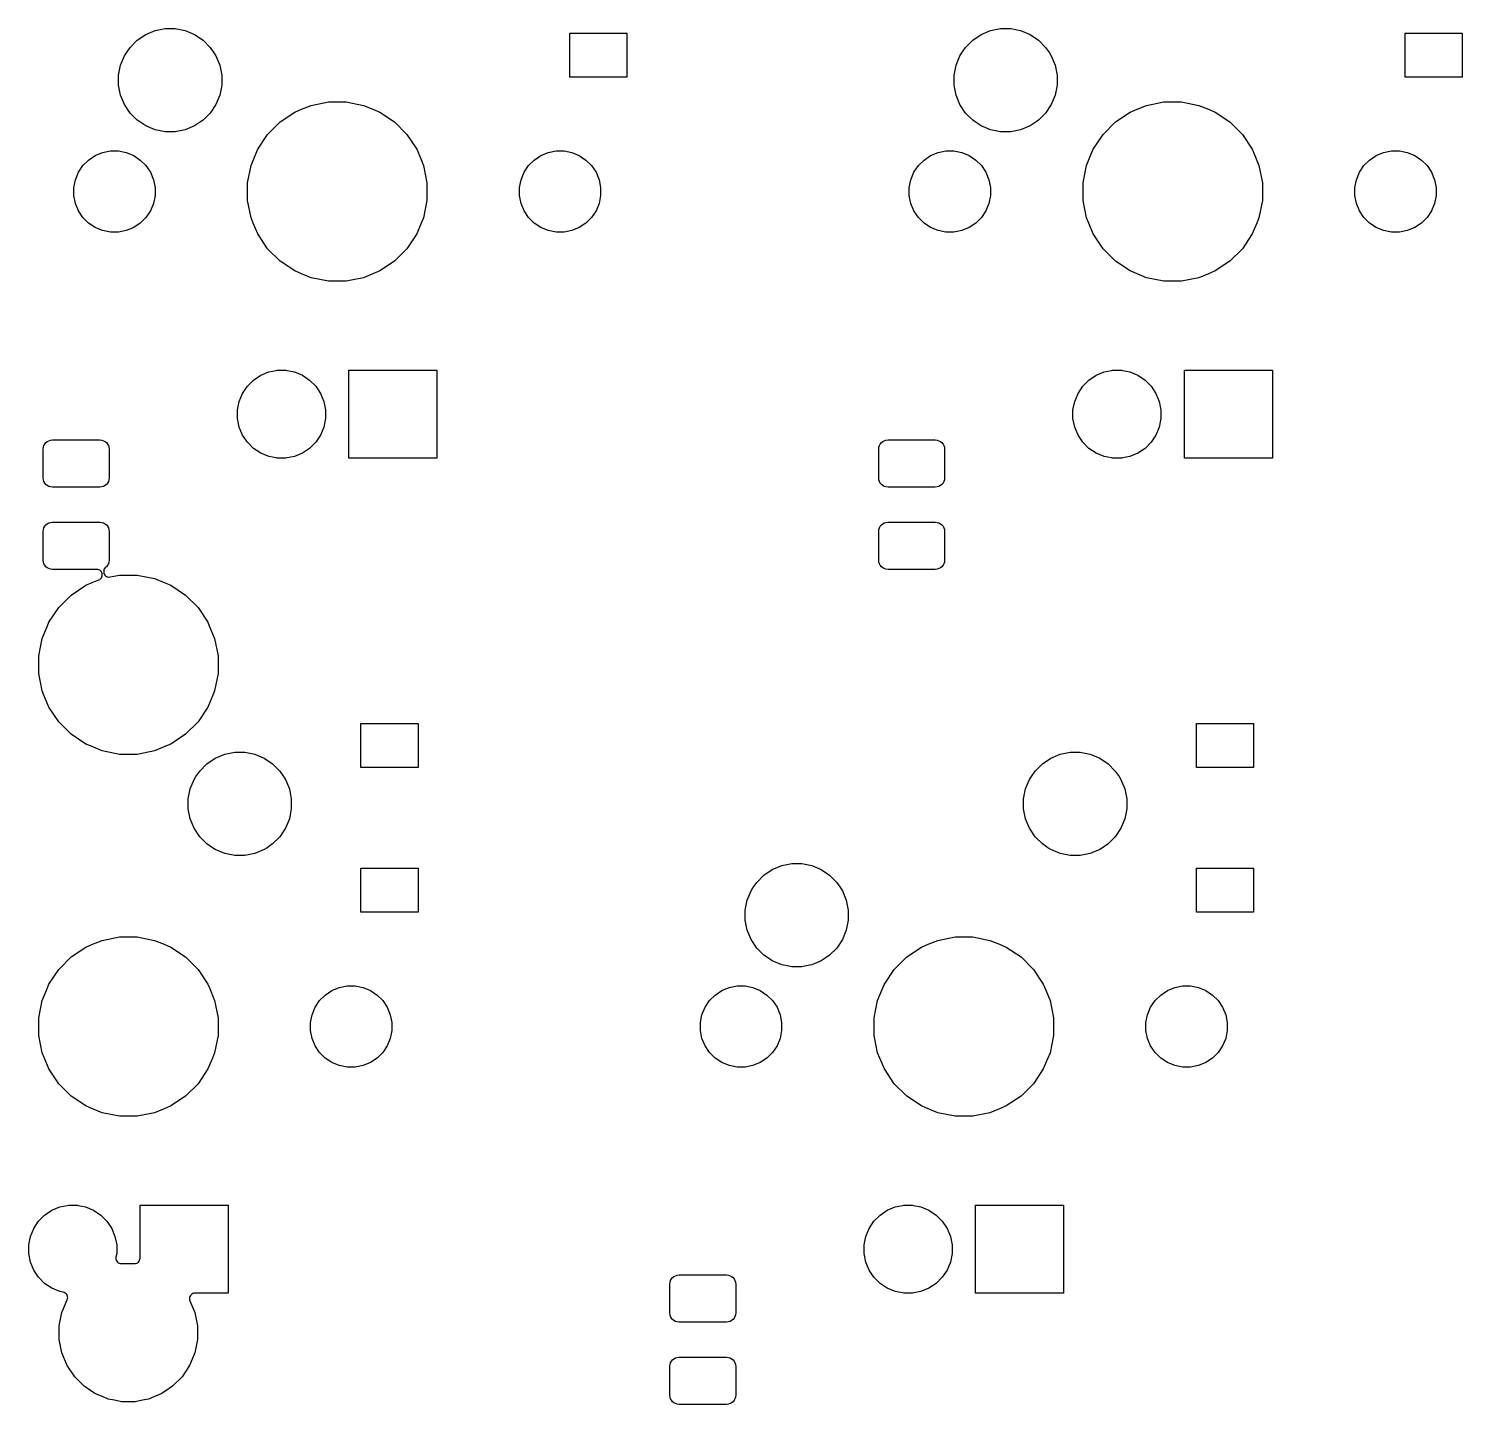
# Model space of a CAD drawing. Extents: x -9 to 373, y -109 to 9.
# Drawn here: x 212.04 to 244.73, y -108.63 to -77.25 of the extents above; entities that cross this region are included whole.
import ezdxf

# ---------------------------------------------------------------- set-up
doc = ezdxf.new("R2010")
doc.units = 0
doc.layers.add('BLACK', color=7, linetype='CONTINUOUS')

msp = doc.modelspace()

# ---------------------------------------------------------------- linework, layer by layer
at = {"layer": 'BLACK', "linetype": 'CONTINUOUS'}
for p, q in [((214.515, -77.509), (214.708, -77.3803)), ((214.708, -77.3803), (214.922, -77.2917)), ((214.708, -77.3803), (214.708, -77.3803)), ((214.922, -77.2917), (215.073, -77.2616)), ((215.073, -77.2616), (215.149, -77.2465)), ((215.149, -77.2465), (215.381, -77.2465)), ((215.381, -77.2465), (215.457, -77.2616)), ((215.457, -77.2616), (215.608, -77.2917)), ((215.608, -77.2917), (215.822, -77.3803)), ((215.822, -77.3803), (215.822, -77.3803)), ((215.822, -77.3803), (216.015, -77.509)), ((224.377, -78.351), (224.377, -77.349)), ((224.377, -77.349), (225.679, -77.349)), ((225.679, -77.349), (225.679, -78.351)), ((233.565, -77.509), (233.758, -77.3803)), ((233.758, -77.3803), (233.972, -77.2917)), ((233.758, -77.3803), (233.758, -77.3803)), ((233.972, -77.2917), (234.123, -77.2616)), ((234.123, -77.2616), (234.199, -77.2465)), ((234.199, -77.2465), (234.431, -77.2465)), ((234.431, -77.2465), (234.507, -77.2616)), ((234.507, -77.2616), (234.658, -77.2917)), ((234.658, -77.2917), (234.872, -77.3803)), ((234.872, -77.3803), (234.872, -77.3803)), ((234.872, -77.3803), (235.065, -77.509)), ((243.427, -78.351), (243.427, -77.349)), ((243.427, -77.349), (244.729, -77.349)), ((244.729, -77.349), (244.729, -78.351)), ((214.223, -77.8655), (214.266, -77.8013)), ((214.266, -77.8013), (214.352, -77.6728)), ((214.352, -77.6728), (214.515, -77.509)), ((216.015, -77.509), (216.178, -77.6728)), ((216.178, -77.6728), (216.264, -77.8013)), ((216.264, -77.8013), (216.307, -77.8655)), ((233.273, -77.8655), (233.316, -77.8013)), ((233.316, -77.8013), (233.402, -77.6728)), ((233.402, -77.6728), (233.565, -77.509)), ((235.065, -77.509), (235.228, -77.6728)), ((235.228, -77.6728), (235.314, -77.8013)), ((235.314, -77.8013), (235.357, -77.8655)), ((214.089, -78.3067), (214.134, -78.0795)), ((214.134, -78.0795), (214.223, -77.8655)), ((216.307, -77.8655), (216.396, -78.0795)), ((216.396, -78.0795), (216.441, -78.3067)), ((233.139, -78.3067), (233.184, -78.0795)), ((233.184, -78.0795), (233.273, -77.8655)), ((235.357, -77.8655), (235.446, -78.0795)), ((235.446, -78.0795), (235.491, -78.3067)), ((214.089, -78.5383), (214.089, -78.3067)), ((216.441, -78.3067), (216.441, -78.5383)), ((225.679, -78.351), (224.377, -78.351)), ((233.139, -78.5383), (233.139, -78.3067)), ((235.491, -78.3067), (235.491, -78.5383)), ((244.729, -78.351), (243.427, -78.351)), ((214.134, -78.7655), (214.089, -78.5383)), ((214.223, -78.9795), (214.134, -78.7655)), ((216.396, -78.7655), (216.307, -78.9795)), ((216.441, -78.5383), (216.396, -78.7655)), ((233.184, -78.7655), (233.139, -78.5383)), ((233.273, -78.9795), (233.184, -78.7655)), ((235.446, -78.7655), (235.357, -78.9795)), ((235.491, -78.5383), (235.446, -78.7655)), ((214.352, -79.1722), (214.223, -78.9795)), ((214.223, -78.9795), (214.223, -78.9795)), ((216.307, -78.9795), (216.178, -79.1722)), ((216.307, -78.9795), (216.307, -78.9795)), ((218.106, -79.1503), (218.261, -79.0865)), ((218.261, -79.0865), (218.479, -78.9962)), ((218.479, -78.9962), (218.874, -78.9176)), ((218.874, -78.9176), (219.276, -78.9176)), ((219.276, -78.9176), (219.671, -78.9962)), ((219.671, -78.9962), (219.889, -79.0865)), ((219.889, -79.0865), (220.044, -79.1503)), ((233.402, -79.1722), (233.273, -78.9795)), ((233.273, -78.9795), (233.273, -78.9795)), ((235.357, -78.9795), (235.228, -79.1722)), ((235.357, -78.9795), (235.357, -78.9795)), ((237.156, -79.1503), (237.311, -79.0865)), ((237.311, -79.0865), (237.529, -78.9962)), ((237.529, -78.9962), (237.924, -78.9176)), ((237.924, -78.9176), (238.326, -78.9176)), ((238.326, -78.9176), (238.721, -78.9962)), ((238.721, -78.9962), (238.939, -79.0865)), ((238.939, -79.0865), (239.094, -79.1503)), ((214.515, -79.336), (214.352, -79.1722)), ((214.572, -79.3741), (214.515, -79.336)), ((214.708, -79.4647), (214.572, -79.3741)), ((215.958, -79.3741), (215.822, -79.4647)), ((216.015, -79.336), (215.958, -79.3741)), ((216.178, -79.1722), (216.015, -79.336)), ((217.487, -79.659), (217.771, -79.3741)), ((217.771, -79.3741), (218.106, -79.1503)), ((220.044, -79.1503), (220.379, -79.3741)), ((220.379, -79.3741), (220.663, -79.659)), ((233.565, -79.336), (233.402, -79.1722)), ((233.622, -79.3741), (233.565, -79.336)), ((233.758, -79.4647), (233.622, -79.3741)), ((235.008, -79.3741), (234.872, -79.4647)), ((235.065, -79.336), (235.008, -79.3741)), ((235.228, -79.1722), (235.065, -79.336)), ((236.537, -79.659), (236.821, -79.3741)), ((236.821, -79.3741), (237.156, -79.1503)), ((239.094, -79.1503), (239.429, -79.3741)), ((239.429, -79.3741), (239.713, -79.659)), ((214.922, -79.5533), (214.708, -79.4647)), ((215.073, -79.5834), (214.922, -79.5533)), ((215.149, -79.5985), (215.073, -79.5834)), ((215.381, -79.5985), (215.149, -79.5985)), ((215.457, -79.5834), (215.381, -79.5985)), ((215.608, -79.5533), (215.457, -79.5834)), ((215.822, -79.4647), (215.608, -79.5533)), ((217.263, -79.9939), (217.487, -79.659)), ((220.663, -79.659), (220.887, -79.9939)), ((233.972, -79.5533), (233.758, -79.4647)), ((234.123, -79.5834), (233.972, -79.5533)), ((234.199, -79.5985), (234.123, -79.5834)), ((234.431, -79.5985), (234.199, -79.5985)), ((234.507, -79.5834), (234.431, -79.5985)), ((234.658, -79.5533), (234.507, -79.5834)), ((234.872, -79.4647), (234.658, -79.5533)), ((236.313, -79.9939), (236.537, -79.659)), ((239.713, -79.659), (239.937, -79.9939)), ((213.556, -80.1419), (213.725, -80.0721)), ((213.725, -80.0721), (213.904, -80.0365)), ((213.904, -80.0365), (214.086, -80.0365)), ((214.086, -80.0365), (214.265, -80.0721)), ((214.265, -80.0721), (214.434, -80.1419)), ((217.203, -80.1379), (217.263, -79.9939)), ((220.887, -79.9939), (220.947, -80.1379)), ((223.716, -80.1419), (223.885, -80.0721)), ((223.885, -80.0721), (224.064, -80.0365)), ((224.064, -80.0365), (224.246, -80.0365)), ((224.246, -80.0365), (224.425, -80.0721)), ((224.425, -80.0721), (224.594, -80.1419)), ((232.606, -80.1419), (232.775, -80.0721)), ((232.775, -80.0721), (232.954, -80.0365)), ((232.954, -80.0365), (233.136, -80.0365)), ((233.136, -80.0365), (233.315, -80.0721)), ((233.315, -80.0721), (233.484, -80.1419)), ((236.253, -80.1379), (236.313, -79.9939)), ((239.937, -79.9939), (239.997, -80.1379)), ((242.766, -80.1419), (242.935, -80.0721)), ((242.935, -80.0721), (243.114, -80.0365)), ((243.114, -80.0365), (243.296, -80.0365)), ((243.296, -80.0365), (243.475, -80.0721)), ((243.475, -80.0721), (243.644, -80.1419)), ((213.174, -80.5239), (213.276, -80.3722)), ((213.276, -80.3722), (213.405, -80.2432)), ((213.405, -80.2432), (213.556, -80.1419)), ((214.434, -80.1419), (214.585, -80.2432)), ((214.585, -80.2432), (214.714, -80.3722)), ((214.714, -80.3722), (214.816, -80.5239)), ((217.03, -80.7611), (217.109, -80.366)), ((217.109, -80.366), (217.203, -80.1379)), ((220.947, -80.1379), (221.041, -80.366)), ((221.041, -80.366), (221.12, -80.7611)), ((223.334, -80.5239), (223.436, -80.3722)), ((223.436, -80.3722), (223.565, -80.2432)), ((223.565, -80.2432), (223.716, -80.1419)), ((224.594, -80.1419), (224.745, -80.2432)), ((224.745, -80.2432), (224.874, -80.3722)), ((224.874, -80.3722), (224.976, -80.5239)), ((232.224, -80.5239), (232.326, -80.3722)), ((232.326, -80.3722), (232.455, -80.2432)), ((232.455, -80.2432), (232.606, -80.1419)), ((233.484, -80.1419), (233.635, -80.2432)), ((233.635, -80.2432), (233.764, -80.3722)), ((233.764, -80.3722), (233.866, -80.5239)), ((236.08, -80.7611), (236.159, -80.366)), ((236.159, -80.366), (236.253, -80.1379)), ((239.997, -80.1379), (240.091, -80.366)), ((240.091, -80.366), (240.17, -80.7611)), ((242.384, -80.5239), (242.486, -80.3722)), ((242.486, -80.3722), (242.615, -80.2432)), ((242.615, -80.2432), (242.766, -80.1419)), ((243.644, -80.1419), (243.795, -80.2432)), ((243.795, -80.2432), (243.924, -80.3722)), ((243.924, -80.3722), (244.026, -80.5239)), ((213.069, -80.8713), (213.105, -80.6924)), ((213.105, -80.6924), (213.174, -80.5239)), ((214.816, -80.5239), (214.885, -80.6924)), ((214.885, -80.6924), (214.921, -80.8713)), ((223.229, -80.8713), (223.265, -80.6924)), ((223.265, -80.6924), (223.334, -80.5239)), ((224.976, -80.5239), (225.045, -80.6924)), ((225.045, -80.6924), (225.081, -80.8713)), ((232.119, -80.8713), (232.155, -80.6924)), ((232.155, -80.6924), (232.224, -80.5239)), ((233.866, -80.5239), (233.935, -80.6924)), ((233.935, -80.6924), (233.971, -80.8713)), ((242.279, -80.8713), (242.315, -80.6924)), ((242.315, -80.6924), (242.384, -80.5239)), ((244.026, -80.5239), (244.095, -80.6924)), ((244.095, -80.6924), (244.131, -80.8713)), ((213.069, -81.0537), (213.069, -80.8713)), ((213.105, -81.2326), (213.069, -81.0537)), ((214.921, -81.0537), (214.885, -81.2326)), ((214.921, -80.8713), (214.921, -81.0537)), ((217.03, -81.1639), (217.03, -80.7611)), ((221.12, -80.7611), (221.12, -81.1639)), ((223.229, -81.0537), (223.229, -80.8713)), ((223.265, -81.2326), (223.229, -81.0537)), ((225.081, -81.0537), (225.045, -81.2326)), ((225.081, -80.8713), (225.081, -81.0537)), ((232.119, -81.0537), (232.119, -80.8713)), ((232.155, -81.2326), (232.119, -81.0537)), ((233.971, -81.0537), (233.935, -81.2326)), ((233.971, -80.8713), (233.971, -81.0537)), ((236.08, -81.1639), (236.08, -80.7611)), ((240.17, -80.7611), (240.17, -81.1639)), ((242.279, -81.0537), (242.279, -80.8713)), ((242.315, -81.2326), (242.279, -81.0537)), ((244.131, -81.0537), (244.095, -81.2326)), ((244.131, -80.8713), (244.131, -81.0537)), ((213.174, -81.4011), (213.105, -81.2326)), ((214.885, -81.2326), (214.816, -81.4011)), ((217.109, -81.559), (217.03, -81.1639)), ((221.12, -81.1639), (221.041, -81.559)), ((223.334, -81.4011), (223.265, -81.2326)), ((225.045, -81.2326), (224.976, -81.4011)), ((232.224, -81.4011), (232.155, -81.2326)), ((233.935, -81.2326), (233.866, -81.4011)), ((236.159, -81.559), (236.08, -81.1639)), ((240.17, -81.1639), (240.091, -81.559)), ((242.384, -81.4011), (242.315, -81.2326)), ((244.095, -81.2326), (244.026, -81.4011)), ((213.276, -81.5528), (213.174, -81.4011)), ((213.405, -81.6818), (213.276, -81.5528)), ((213.556, -81.7831), (213.405, -81.6818)), ((214.585, -81.6818), (214.434, -81.7831)), ((214.714, -81.5528), (214.585, -81.6818)), ((214.816, -81.4011), (214.714, -81.5528)), ((217.16, -81.6818), (217.109, -81.559)), ((217.263, -81.9311), (217.16, -81.6818)), ((220.99, -81.6818), (220.887, -81.9311)), ((221.041, -81.559), (220.99, -81.6818)), ((223.436, -81.5528), (223.334, -81.4011)), ((223.565, -81.6818), (223.436, -81.5528)), ((223.716, -81.7831), (223.565, -81.6818)), ((224.745, -81.6818), (224.594, -81.7831)), ((224.874, -81.5528), (224.745, -81.6818)), ((224.976, -81.4011), (224.874, -81.5528)), ((232.326, -81.5528), (232.224, -81.4011)), ((232.455, -81.6818), (232.326, -81.5528)), ((232.606, -81.7831), (232.455, -81.6818)), ((233.635, -81.6818), (233.484, -81.7831)), ((233.764, -81.5528), (233.635, -81.6818)), ((233.866, -81.4011), (233.764, -81.5528)), ((236.21, -81.6818), (236.159, -81.559)), ((236.313, -81.9311), (236.21, -81.6818)), ((240.04, -81.6818), (239.937, -81.9311)), ((240.091, -81.559), (240.04, -81.6818)), ((242.486, -81.5528), (242.384, -81.4011)), ((242.615, -81.6818), (242.486, -81.5528)), ((242.766, -81.7831), (242.615, -81.6818)), ((243.795, -81.6818), (243.644, -81.7831)), ((243.924, -81.5528), (243.795, -81.6818)), ((244.026, -81.4011), (243.924, -81.5528)), ((213.725, -81.8529), (213.556, -81.7831)), ((213.904, -81.8885), (213.725, -81.8529)), ((214.086, -81.8885), (213.904, -81.8885)), ((214.265, -81.8529), (214.086, -81.8885)), ((214.434, -81.7831), (214.265, -81.8529)), ((217.487, -82.266), (217.263, -81.9311)), ((220.887, -81.9311), (220.663, -82.266)), ((223.885, -81.8529), (223.716, -81.7831)), ((224.064, -81.8885), (223.885, -81.8529)), ((224.246, -81.8885), (224.064, -81.8885)), ((224.425, -81.8529), (224.246, -81.8885)), ((224.594, -81.7831), (224.425, -81.8529)), ((232.775, -81.8529), (232.606, -81.7831)), ((232.954, -81.8885), (232.775, -81.8529)), ((233.136, -81.8885), (232.954, -81.8885)), ((233.315, -81.8529), (233.136, -81.8885)), ((233.484, -81.7831), (233.315, -81.8529)), ((236.537, -82.266), (236.313, -81.9311)), ((239.937, -81.9311), (239.713, -82.266)), ((242.935, -81.8529), (242.766, -81.7831)), ((243.114, -81.8885), (242.935, -81.8529)), ((243.296, -81.8885), (243.114, -81.8885)), ((243.475, -81.8529), (243.296, -81.8885)), ((243.644, -81.7831), (243.475, -81.8529)), ((217.771, -82.5509), (217.487, -82.266)), ((220.663, -82.266), (220.379, -82.5509)), ((236.821, -82.5509), (236.537, -82.266)), ((239.713, -82.266), (239.429, -82.5509)), ((218.106, -82.7747), (217.771, -82.5509)), ((220.379, -82.5509), (220.044, -82.7747)), ((237.156, -82.7747), (236.821, -82.5509)), ((239.429, -82.5509), (239.094, -82.7747)), ((218.261, -82.8385), (218.106, -82.7747)), ((218.479, -82.9288), (218.261, -82.8385)), ((218.874, -83.0074), (218.479, -82.9288)), ((219.276, -83.0074), (218.874, -83.0074)), ((219.671, -82.9288), (219.276, -83.0074)), ((219.889, -82.8385), (219.671, -82.9288)), ((220.044, -82.7747), (219.889, -82.8385)), ((237.311, -82.8385), (237.156, -82.7747)), ((237.529, -82.9288), (237.311, -82.8385)), ((237.924, -83.0074), (237.529, -82.9288)), ((238.326, -83.0074), (237.924, -83.0074)), ((238.721, -82.9288), (238.326, -83.0074)), ((238.939, -82.8385), (238.721, -82.9288)), ((239.094, -82.7747), (238.939, -82.8385)), ((217.026, -85.4028), (217.165, -85.263)), ((217.165, -85.263), (217.33, -85.1532)), ((217.33, -85.1532), (217.512, -85.0776)), ((217.512, -85.0776), (217.682, -85.0439)), ((217.682, -85.0439), (217.706, -85.039)), ((217.706, -85.039), (217.904, -85.039)), ((217.904, -85.039), (217.928, -85.0439)), ((217.928, -85.0439), (218.098, -85.0776)), ((218.098, -85.0776), (218.28, -85.1532)), ((218.28, -85.1532), (218.445, -85.263)), ((218.445, -85.263), (218.584, -85.4028)), ((219.341, -87.046), (219.341, -85.039)), ((219.341, -85.039), (221.349, -85.039)), ((221.349, -85.039), (221.349, -87.046)), ((236.076, -85.4028), (236.215, -85.263)), ((236.215, -85.263), (236.38, -85.1532)), ((236.38, -85.1532), (236.562, -85.0776)), ((236.562, -85.0776), (236.732, -85.0439)), ((236.732, -85.0439), (236.756, -85.039)), ((236.756, -85.039), (236.954, -85.039)), ((236.954, -85.039), (236.978, -85.0439)), ((236.978, -85.0439), (237.148, -85.0776)), ((237.148, -85.0776), (237.33, -85.1532)), ((237.33, -85.1532), (237.495, -85.263)), ((237.495, -85.263), (237.634, -85.4028)), ((238.391, -87.046), (238.391, -85.039)), ((238.391, -85.039), (240.398, -85.039)), ((240.398, -85.039), (240.398, -87.046)), ((216.84, -85.7498), (216.916, -85.5672)), ((216.916, -85.5672), (217.026, -85.4028)), ((218.584, -85.4028), (218.694, -85.5672)), ((218.694, -85.5672), (218.77, -85.7498)), ((235.89, -85.7498), (235.966, -85.5672)), ((235.966, -85.5672), (236.076, -85.4028)), ((237.634, -85.4028), (237.744, -85.5672)), ((237.744, -85.5672), (237.82, -85.7498)), ((216.802, -85.9437), (216.84, -85.7498)), ((216.802, -86.1413), (216.802, -85.9437)), ((218.77, -85.7498), (218.808, -85.9437)), ((218.808, -85.9437), (218.808, -86.1413)), ((235.851, -85.9437), (235.89, -85.7498)), ((235.851, -86.1413), (235.851, -85.9437)), ((237.82, -85.7498), (237.858, -85.9437)), ((237.858, -85.9437), (237.858, -86.1413)), ((216.84, -86.3352), (216.802, -86.1413)), ((218.808, -86.1413), (218.77, -86.3352)), ((235.89, -86.3352), (235.851, -86.1413)), ((237.858, -86.1413), (237.82, -86.3352)), ((216.916, -86.5178), (216.84, -86.3352)), ((217.026, -86.6822), (216.916, -86.5178)), ((218.694, -86.5178), (218.584, -86.6822)), ((218.77, -86.3352), (218.694, -86.5178)), ((235.966, -86.5178), (235.89, -86.3352)), ((236.076, -86.6822), (235.966, -86.5178)), ((237.744, -86.5178), (237.634, -86.6822)), ((237.82, -86.3352), (237.744, -86.5178)), ((212.371, -86.8431), (212.375, -86.7968)), ((212.371, -87.4944), (212.371, -86.8431)), ((212.375, -86.7968), (212.387, -86.7581)), ((212.387, -86.7581), (212.406, -86.7225)), ((212.406, -86.7225), (212.432, -86.6912)), ((212.432, -86.6912), (212.463, -86.6656)), ((212.463, -86.6656), (212.499, -86.6465)), ((212.499, -86.6465), (212.537, -86.6348)), ((212.537, -86.6348), (212.584, -86.6302)), ((212.584, -86.6302), (213.66, -86.6302)), ((213.66, -86.6302), (213.706, -86.6348)), ((213.706, -86.6348), (213.745, -86.6465)), ((213.745, -86.6465), (213.781, -86.6656)), ((213.781, -86.6656), (213.812, -86.6912)), ((213.812, -86.6912), (213.838, -86.7225)), ((213.838, -86.7225), (213.857, -86.7581)), ((213.857, -86.7581), (213.868, -86.7968)), ((213.868, -86.7968), (213.873, -86.8431)), ((213.873, -86.8431), (213.873, -87.4944)), ((217.165, -86.822), (217.026, -86.6822)), ((217.33, -86.9318), (217.165, -86.822)), ((217.512, -87.0074), (217.33, -86.9318)), ((218.28, -86.9318), (218.098, -87.0074)), ((218.445, -86.822), (218.28, -86.9318)), ((218.584, -86.6822), (218.445, -86.822)), ((231.421, -86.8431), (231.425, -86.7968)), ((231.421, -87.4944), (231.421, -86.8431)), ((231.425, -86.7968), (231.437, -86.7581)), ((231.437, -86.7581), (231.456, -86.7225)), ((231.456, -86.7225), (231.482, -86.6912)), ((231.482, -86.6912), (231.513, -86.6656)), ((231.513, -86.6656), (231.549, -86.6465)), ((231.549, -86.6465), (231.587, -86.6348)), ((231.587, -86.6348), (231.634, -86.6302)), ((231.634, -86.6302), (232.71, -86.6302)), ((232.71, -86.6302), (232.756, -86.6348)), ((232.756, -86.6348), (232.795, -86.6465)), ((232.795, -86.6465), (232.831, -86.6656)), ((232.831, -86.6656), (232.862, -86.6912)), ((232.862, -86.6912), (232.888, -86.7225)), ((232.888, -86.7225), (232.907, -86.7581)), ((232.907, -86.7581), (232.918, -86.7968)), ((232.918, -86.7968), (232.923, -86.8431)), ((232.923, -86.8431), (232.923, -87.4944)), ((236.215, -86.822), (236.076, -86.6822)), ((236.38, -86.9318), (236.215, -86.822)), ((236.562, -87.0074), (236.38, -86.9318)), ((237.33, -86.9318), (237.148, -87.0074)), ((237.495, -86.822), (237.33, -86.9318)), ((237.634, -86.6822), (237.495, -86.822)), ((217.679, -87.0405), (217.512, -87.0074)), ((217.706, -87.046), (217.679, -87.0405)), ((217.904, -87.046), (217.706, -87.046)), ((217.931, -87.0405), (217.904, -87.046)), ((218.098, -87.0074), (217.931, -87.0405)), ((221.349, -87.046), (219.341, -87.046)), ((236.729, -87.0405), (236.562, -87.0074)), ((236.756, -87.046), (236.729, -87.0405)), ((236.954, -87.046), (236.756, -87.046)), ((236.981, -87.0405), (236.954, -87.046)), ((237.148, -87.0074), (236.981, -87.0405)), ((240.398, -87.046), (238.391, -87.046)), ((212.375, -87.5407), (212.371, -87.4944)), ((212.387, -87.5794), (212.375, -87.5407)), ((212.406, -87.615), (212.387, -87.5794)), ((213.857, -87.5794), (213.838, -87.615)), ((213.868, -87.5407), (213.857, -87.5794)), ((213.873, -87.4944), (213.868, -87.5407)), ((231.425, -87.5407), (231.421, -87.4944)), ((231.437, -87.5794), (231.425, -87.5407)), ((231.456, -87.615), (231.437, -87.5794)), ((232.907, -87.5794), (232.888, -87.615)), ((232.918, -87.5407), (232.907, -87.5794)), ((232.923, -87.4944), (232.918, -87.5407)), ((212.432, -87.6463), (212.406, -87.615)), ((212.463, -87.6719), (212.432, -87.6463)), ((212.499, -87.691), (212.463, -87.6719)), ((212.537, -87.7027), (212.499, -87.691)), ((212.584, -87.7073), (212.537, -87.7027)), ((213.66, -87.7073), (212.584, -87.7073)), ((213.706, -87.7027), (213.66, -87.7073)), ((213.745, -87.691), (213.706, -87.7027)), ((213.781, -87.6719), (213.745, -87.691)), ((213.812, -87.6463), (213.781, -87.6719)), ((213.838, -87.615), (213.812, -87.6463)), ((231.482, -87.6463), (231.456, -87.615)), ((231.513, -87.6719), (231.482, -87.6463)), ((231.549, -87.691), (231.513, -87.6719)), ((231.587, -87.7027), (231.549, -87.691)), ((231.634, -87.7073), (231.587, -87.7027)), ((232.71, -87.7073), (231.634, -87.7073)), ((232.756, -87.7027), (232.71, -87.7073)), ((232.795, -87.691), (232.756, -87.7027)), ((232.831, -87.6719), (232.795, -87.691)), ((232.862, -87.6463), (232.831, -87.6719)), ((232.888, -87.615), (232.862, -87.6463)), ((212.406, -88.5975), (212.432, -88.5662)), ((212.432, -88.5662), (212.463, -88.5406)), ((212.463, -88.5406), (212.499, -88.5215)), ((212.499, -88.5215), (212.537, -88.5098)), ((212.537, -88.5098), (212.584, -88.5052)), ((212.584, -88.5052), (213.66, -88.5052)), ((213.66, -88.5052), (213.706, -88.5098)), ((213.706, -88.5098), (213.745, -88.5215)), ((213.745, -88.5215), (213.781, -88.5406)), ((213.781, -88.5406), (213.812, -88.5662)), ((213.812, -88.5662), (213.838, -88.5975)), ((231.456, -88.5975), (231.482, -88.5662)), ((231.482, -88.5662), (231.513, -88.5406)), ((231.513, -88.5406), (231.549, -88.5215)), ((231.549, -88.5215), (231.587, -88.5098)), ((231.587, -88.5098), (231.634, -88.5052)), ((231.634, -88.5052), (232.71, -88.5052)), ((232.71, -88.5052), (232.756, -88.5098)), ((232.756, -88.5098), (232.795, -88.5215)), ((232.795, -88.5215), (232.831, -88.5406)), ((232.831, -88.5406), (232.862, -88.5662)), ((232.862, -88.5662), (232.888, -88.5975)), ((212.371, -88.7181), (212.375, -88.6718)), ((212.371, -89.3694), (212.371, -88.7181)), ((212.375, -88.6718), (212.387, -88.6331)), ((212.387, -88.6331), (212.406, -88.5975)), ((213.838, -88.5975), (213.857, -88.6331)), ((213.857, -88.6331), (213.868, -88.6718)), ((213.868, -88.6718), (213.873, -88.7181)), ((213.873, -88.7181), (213.873, -89.3694)), ((231.421, -88.7181), (231.425, -88.6718)), ((231.421, -89.3694), (231.421, -88.7181)), ((231.425, -88.6718), (231.437, -88.6331)), ((231.437, -88.6331), (231.456, -88.5975)), ((232.888, -88.5975), (232.907, -88.6331)), ((232.907, -88.6331), (232.918, -88.6718)), ((232.918, -88.6718), (232.923, -88.7181)), ((232.923, -88.7181), (232.923, -89.3694)), ((212.375, -89.4157), (212.371, -89.3694)), ((212.387, -89.4544), (212.375, -89.4157)), ((212.406, -89.49), (212.387, -89.4544)), ((212.432, -89.5213), (212.406, -89.49)), ((212.463, -89.5469), (212.432, -89.5213)), ((212.499, -89.566), (212.463, -89.5469)), ((212.537, -89.5777), (212.499, -89.566)), ((213.777, -89.5531), (213.763, -89.5735)), ((213.794, -89.5358), (213.777, -89.5531)), ((213.812, -89.5213), (213.794, -89.5358)), ((213.838, -89.49), (213.812, -89.5213)), ((213.857, -89.4544), (213.838, -89.49)), ((213.868, -89.4157), (213.857, -89.4544)), ((213.873, -89.3694), (213.868, -89.4157)), ((231.425, -89.4157), (231.421, -89.3694)), ((231.437, -89.4544), (231.425, -89.4157)), ((231.456, -89.49), (231.437, -89.4544)), ((231.482, -89.5213), (231.456, -89.49)), ((231.513, -89.5469), (231.482, -89.5213)), ((231.549, -89.566), (231.513, -89.5469)), ((231.587, -89.5777), (231.549, -89.566)), ((232.795, -89.566), (232.756, -89.5777)), ((232.831, -89.5469), (232.795, -89.566)), ((232.862, -89.5213), (232.831, -89.5469)), ((232.888, -89.49), (232.862, -89.5213)), ((232.907, -89.4544), (232.888, -89.49)), ((232.918, -89.4157), (232.907, -89.4544)), ((232.923, -89.3694), (232.918, -89.4157)), ((212.584, -89.5823), (212.537, -89.5777)), ((213.592, -89.5823), (212.584, -89.5823)), ((213.344, -89.9453), (213.49, -89.8847)), ((213.49, -89.8847), (213.64, -89.8227)), ((213.616, -89.5847), (213.592, -89.5823)), ((213.64, -89.5918), (213.616, -89.5847)), ((213.661, -89.6033), (213.64, -89.5918)), ((213.64, -89.8227), (213.661, -89.8112)), ((213.68, -89.6189), (213.661, -89.6033)), ((213.661, -89.8112), (213.68, -89.7956)), ((213.696, -89.6378), (213.68, -89.6189)), ((213.68, -89.7956), (213.696, -89.7767)), ((213.708, -89.6594), (213.696, -89.6378)), ((213.696, -89.7767), (213.708, -89.7551)), ((213.715, -89.6829), (213.708, -89.6594)), ((213.708, -89.7551), (213.715, -89.7316)), ((213.717, -89.7072), (213.715, -89.6829)), ((213.715, -89.7316), (213.717, -89.7072)), ((213.754, -89.5961), (213.749, -89.6202)), ((213.749, -89.6202), (213.749, -89.6447)), ((213.749, -89.6447), (213.754, -89.6687)), ((213.763, -89.5735), (213.754, -89.5961)), ((213.754, -89.6687), (213.763, -89.6913)), ((213.763, -89.6913), (213.777, -89.7117)), ((213.777, -89.7117), (213.794, -89.729)), ((213.794, -89.729), (213.815, -89.7427)), ((213.815, -89.7427), (213.837, -89.752)), ((213.837, -89.752), (213.861, -89.7568)), ((213.861, -89.7568), (213.898, -89.755)), ((213.898, -89.755), (214.111, -89.7126)), ((214.111, -89.7126), (214.514, -89.7126)), ((214.514, -89.7126), (214.909, -89.7912)), ((214.909, -89.7912), (215.127, -89.8815)), ((215.127, -89.8815), (215.281, -89.9453)), ((231.634, -89.5823), (231.587, -89.5777)), ((232.71, -89.5823), (231.634, -89.5823)), ((232.756, -89.5777), (232.71, -89.5823)), ((212.724, -90.454), (213.009, -90.1691)), ((213.009, -90.1691), (213.344, -89.9453)), ((215.281, -89.9453), (215.616, -90.1691)), ((215.616, -90.1691), (215.901, -90.454)), ((212.5, -90.7889), (212.724, -90.454)), ((215.901, -90.454), (216.125, -90.7889)), ((212.346, -91.161), (212.467, -90.8682)), ((212.467, -90.8682), (212.5, -90.7889)), ((216.125, -90.7889), (216.158, -90.8682)), ((216.158, -90.8682), (216.279, -91.161)), ((212.268, -91.5561), (212.346, -91.161)), ((216.279, -91.161), (216.357, -91.5561)), ((212.268, -91.9589), (212.268, -91.5561)), ((216.357, -91.5561), (216.357, -91.9589)), ((212.346, -92.354), (212.268, -91.9589)), ((216.357, -91.9589), (216.279, -92.354)), ((212.388, -92.4538), (212.346, -92.354)), ((212.5, -92.7261), (212.388, -92.4538)), ((216.237, -92.4538), (216.125, -92.7261)), ((216.279, -92.354), (216.237, -92.4538)), ((212.724, -93.061), (212.5, -92.7261)), ((216.125, -92.7261), (215.901, -93.061)), ((213.009, -93.3459), (212.724, -93.061)), ((215.901, -93.061), (215.616, -93.3459)), ((219.615, -94.101), (219.615, -93.099)), ((219.615, -93.099), (220.917, -93.099)), ((220.917, -93.099), (220.917, -94.101)), ((238.665, -94.101), (238.665, -93.099)), ((238.665, -93.099), (239.967, -93.099)), ((239.967, -93.099), (239.967, -94.101)), ((213.344, -93.5697), (213.009, -93.3459)), ((215.616, -93.3459), (215.281, -93.5697)), ((213.446, -93.6118), (213.344, -93.5697)), ((213.716, -93.7238), (213.446, -93.6118)), ((214.111, -93.8024), (213.716, -93.7238)), ((214.514, -93.8024), (214.111, -93.8024)), ((214.909, -93.7238), (214.514, -93.8024)), ((215.179, -93.6118), (214.909, -93.7238)), ((215.281, -93.5697), (215.179, -93.6118)), ((216.295, -93.8903), (216.509, -93.8017)), ((216.509, -93.8017), (216.661, -93.7716)), ((216.661, -93.7716), (216.737, -93.7565)), ((216.737, -93.7565), (216.968, -93.7565)), ((216.968, -93.7565), (217.044, -93.7716)), ((217.044, -93.7716), (217.196, -93.8017)), ((217.196, -93.8017), (217.41, -93.8903)), ((235.345, -93.8903), (235.559, -93.8017)), ((235.559, -93.8017), (235.711, -93.7716)), ((235.711, -93.7716), (235.787, -93.7565)), ((235.787, -93.7565), (236.018, -93.7565)), ((236.018, -93.7565), (236.094, -93.7716)), ((236.094, -93.7716), (236.246, -93.8017)), ((236.246, -93.8017), (236.46, -93.8903)), ((215.939, -94.1828), (216.103, -94.019)), ((216.103, -94.019), (216.295, -93.8903)), ((216.295, -93.8903), (216.295, -93.8903)), ((217.41, -93.8903), (217.41, -93.8903)), ((217.41, -93.8903), (217.602, -94.019)), ((217.602, -94.019), (217.766, -94.1828)), ((220.917, -94.101), (219.615, -94.101)), ((234.989, -94.1828), (235.153, -94.019)), ((235.153, -94.019), (235.345, -93.8903)), ((235.345, -93.8903), (235.345, -93.8903)), ((236.46, -93.8903), (236.46, -93.8903)), ((236.46, -93.8903), (236.652, -94.019)), ((236.652, -94.019), (236.816, -94.1828)), ((239.967, -94.101), (238.665, -94.101)), ((215.722, -94.5895), (215.81, -94.3755)), ((215.81, -94.3755), (215.853, -94.3113)), ((215.853, -94.3113), (215.939, -94.1828)), ((217.766, -94.1828), (217.852, -94.3113)), ((217.852, -94.3113), (217.895, -94.3755)), ((217.895, -94.3755), (217.983, -94.5895)), ((234.772, -94.5895), (234.86, -94.3755)), ((234.86, -94.3755), (234.903, -94.3113)), ((234.903, -94.3113), (234.989, -94.1828)), ((236.816, -94.1828), (236.902, -94.3113)), ((236.902, -94.3113), (236.945, -94.3755)), ((236.945, -94.3755), (237.033, -94.5895)), ((215.677, -94.8167), (215.722, -94.5895)), ((217.983, -94.5895), (218.028, -94.8167)), ((234.726, -94.8167), (234.772, -94.5895)), ((237.033, -94.5895), (237.078, -94.8167)), ((215.677, -95.0483), (215.677, -94.8167)), ((215.722, -95.2755), (215.677, -95.0483)), ((218.028, -95.0483), (217.983, -95.2755)), ((218.028, -94.8167), (218.028, -95.0483)), ((234.726, -95.0483), (234.726, -94.8167)), ((234.772, -95.2755), (234.726, -95.0483)), ((237.078, -95.0483), (237.033, -95.2755)), ((237.078, -94.8167), (237.078, -95.0483)), ((215.81, -95.4895), (215.722, -95.2755)), ((217.983, -95.2755), (217.895, -95.4895)), ((234.86, -95.4895), (234.772, -95.2755)), ((237.033, -95.2755), (236.945, -95.4895)), ((215.939, -95.6822), (215.81, -95.4895)), ((215.81, -95.4895), (215.81, -95.4895)), ((216.103, -95.846), (215.939, -95.6822)), ((217.766, -95.6822), (217.602, -95.846)), ((217.895, -95.4895), (217.766, -95.6822)), ((217.895, -95.4895), (217.895, -95.4895)), ((234.989, -95.6822), (234.86, -95.4895)), ((234.86, -95.4895), (234.86, -95.4895)), ((235.153, -95.846), (234.989, -95.6822)), ((236.816, -95.6822), (236.652, -95.846)), ((236.945, -95.4895), (236.816, -95.6822)), ((236.945, -95.4895), (236.945, -95.4895)), ((216.231, -95.9318), (216.103, -95.846)), ((216.295, -95.9747), (216.231, -95.9318)), ((216.509, -96.0633), (216.295, -95.9747)), ((216.661, -96.0934), (216.509, -96.0633)), ((216.737, -96.1085), (216.661, -96.0934)), ((216.968, -96.1085), (216.737, -96.1085)), ((217.044, -96.0934), (216.968, -96.1085)), ((217.196, -96.0633), (217.044, -96.0934)), ((217.41, -95.9747), (217.196, -96.0633)), ((217.474, -95.9318), (217.41, -95.9747)), ((217.602, -95.846), (217.474, -95.9318)), ((235.281, -95.9318), (235.153, -95.846)), ((235.345, -95.9747), (235.281, -95.9318)), ((235.559, -96.0633), (235.345, -95.9747)), ((235.711, -96.0934), (235.559, -96.0633)), ((235.787, -96.1085), (235.711, -96.0934)), ((236.018, -96.1085), (235.787, -96.1085)), ((236.094, -96.0934), (236.018, -96.1085)), ((236.246, -96.0633), (236.094, -96.0934)), ((236.46, -95.9747), (236.246, -96.0633)), ((236.524, -95.9318), (236.46, -95.9747)), ((236.652, -95.846), (236.524, -95.9318)), ((219.615, -97.401), (219.615, -96.399)), ((219.615, -96.399), (220.917, -96.399)), ((220.917, -96.399), (220.917, -97.401)), ((228.803, -96.559), (228.995, -96.4303)), ((228.995, -96.4303), (229.209, -96.3417)), ((228.995, -96.4303), (228.995, -96.4303)), ((229.209, -96.3417), (229.361, -96.3116)), ((229.361, -96.3116), (229.437, -96.2965)), ((229.437, -96.2965), (229.668, -96.2965)), ((229.668, -96.2965), (229.744, -96.3116)), ((229.744, -96.3116), (229.896, -96.3417)), ((229.896, -96.3417), (230.11, -96.4303)), ((230.11, -96.4303), (230.11, -96.4303)), ((230.11, -96.4303), (230.302, -96.559)), ((238.665, -97.401), (238.665, -96.399)), ((238.665, -96.399), (239.967, -96.399)), ((239.967, -96.399), (239.967, -97.401)), ((228.553, -96.8513), (228.639, -96.7228)), ((228.639, -96.7228), (228.803, -96.559)), ((230.302, -96.559), (230.466, -96.7228)), ((230.466, -96.7228), (230.552, -96.8513)), ((228.422, -97.1295), (228.51, -96.9155)), ((228.51, -96.9155), (228.553, -96.8513)), ((230.552, -96.8513), (230.595, -96.9155)), ((230.595, -96.9155), (230.683, -97.1295)), ((220.917, -97.401), (219.615, -97.401)), ((228.376, -97.3567), (228.422, -97.1295)), ((228.376, -97.5883), (228.376, -97.3567)), ((230.683, -97.1295), (230.728, -97.3567)), ((230.728, -97.3567), (230.728, -97.5883)), ((239.967, -97.401), (238.665, -97.401)), ((228.422, -97.8155), (228.376, -97.5883)), ((230.728, -97.5883), (230.683, -97.8155)), ((213.498, -98.1365), (213.716, -98.0462)), ((213.716, -98.0462), (214.111, -97.9676)), ((214.111, -97.9676), (214.514, -97.9676)), ((214.514, -97.9676), (214.909, -98.0462)), ((214.909, -98.0462), (215.127, -98.1365)), ((228.51, -98.0295), (228.422, -97.8155)), ((228.639, -98.2222), (228.51, -98.0295)), ((228.51, -98.0295), (228.51, -98.0295)), ((230.595, -98.0295), (230.466, -98.2222)), ((230.683, -97.8155), (230.595, -98.0295)), ((230.595, -98.0295), (230.595, -98.0295)), ((232.548, -98.1365), (232.766, -98.0462)), ((232.766, -98.0462), (233.161, -97.9676)), ((233.161, -97.9676), (233.564, -97.9676)), ((233.564, -97.9676), (233.959, -98.0462)), ((233.959, -98.0462), (234.177, -98.1365)), ((213.009, -98.4241), (213.344, -98.2003)), ((213.344, -98.2003), (213.498, -98.1365)), ((215.127, -98.1365), (215.281, -98.2003)), ((215.281, -98.2003), (215.616, -98.4241)), ((228.803, -98.386), (228.639, -98.2222)), ((228.86, -98.4241), (228.803, -98.386)), ((230.302, -98.386), (230.245, -98.4241)), ((230.466, -98.2222), (230.302, -98.386)), ((232.059, -98.4241), (232.394, -98.2003)), ((232.394, -98.2003), (232.548, -98.1365)), ((234.177, -98.1365), (234.331, -98.2003)), ((234.331, -98.2003), (234.666, -98.4241)), ((212.5, -99.0439), (212.724, -98.709)), ((212.724, -98.709), (213.009, -98.4241)), ((215.616, -98.4241), (215.901, -98.709)), ((215.901, -98.709), (216.125, -99.0439)), ((228.995, -98.5147), (228.86, -98.4241)), ((229.209, -98.6033), (228.995, -98.5147)), ((229.334, -98.6281), (229.209, -98.6033)), ((229.437, -98.6485), (229.334, -98.6281)), ((229.668, -98.6485), (229.437, -98.6485)), ((229.771, -98.6281), (229.668, -98.6485)), ((229.896, -98.6033), (229.771, -98.6281)), ((230.11, -98.5147), (229.896, -98.6033)), ((230.245, -98.4241), (230.11, -98.5147)), ((231.55, -99.0439), (231.774, -98.709)), ((231.774, -98.709), (232.059, -98.4241)), ((234.666, -98.4241), (234.951, -98.709)), ((234.951, -98.709), (235.175, -99.0439)), ((212.465, -99.129), (212.5, -99.0439)), ((216.125, -99.0439), (216.16, -99.129)), ((231.515, -99.129), (231.55, -99.0439)), ((235.175, -99.0439), (235.21, -99.129)), ((212.346, -99.416), (212.465, -99.129)), ((216.16, -99.129), (216.279, -99.416)), ((218.673, -99.4222), (218.802, -99.2932)), ((218.802, -99.2932), (218.954, -99.1919)), ((218.954, -99.1919), (219.122, -99.1221)), ((219.122, -99.1221), (219.301, -99.0865)), ((219.301, -99.0865), (219.484, -99.0865)), ((219.484, -99.0865), (219.663, -99.1221)), ((219.663, -99.1221), (219.831, -99.1919)), ((219.831, -99.1919), (219.983, -99.2932)), ((219.983, -99.2932), (220.112, -99.4222)), ((227.563, -99.4222), (227.692, -99.2932)), ((227.692, -99.2932), (227.844, -99.1919)), ((227.844, -99.1919), (228.012, -99.1221)), ((228.012, -99.1221), (228.191, -99.0865)), ((228.191, -99.0865), (228.374, -99.0865)), ((228.374, -99.0865), (228.553, -99.1221)), ((228.553, -99.1221), (228.721, -99.1919)), ((228.721, -99.1919), (228.873, -99.2932)), ((228.873, -99.2932), (229.002, -99.4222)), ((231.396, -99.416), (231.515, -99.129)), ((235.21, -99.129), (235.329, -99.416)), ((237.723, -99.4222), (237.852, -99.2932)), ((237.852, -99.2932), (238.004, -99.1919)), ((238.004, -99.1919), (238.172, -99.1221)), ((238.172, -99.1221), (238.351, -99.0865)), ((238.351, -99.0865), (238.534, -99.0865)), ((238.534, -99.0865), (238.713, -99.1221)), ((238.713, -99.1221), (238.881, -99.1919)), ((238.881, -99.1919), (239.033, -99.2932)), ((239.033, -99.2932), (239.162, -99.4222)), ((212.268, -99.8111), (212.346, -99.416)), ((216.279, -99.416), (216.357, -99.8111)), ((218.502, -99.7424), (218.572, -99.5739)), ((218.572, -99.5739), (218.673, -99.4222)), ((220.112, -99.4222), (220.213, -99.5739)), ((220.213, -99.5739), (220.283, -99.7424)), ((227.392, -99.7424), (227.462, -99.5739)), ((227.462, -99.5739), (227.563, -99.4222)), ((229.002, -99.4222), (229.103, -99.5739)), ((229.103, -99.5739), (229.173, -99.7424)), ((231.318, -99.8111), (231.396, -99.416)), ((235.329, -99.416), (235.407, -99.8111)), ((237.552, -99.7424), (237.622, -99.5739)), ((237.622, -99.5739), (237.723, -99.4222)), ((239.162, -99.4222), (239.263, -99.5739)), ((239.263, -99.5739), (239.333, -99.7424)), ((212.268, -100.214), (212.268, -99.8111)), ((216.357, -99.8111), (216.357, -100.214)), ((218.466, -99.9213), (218.502, -99.7424)), ((218.466, -100.104), (218.466, -99.9213)), ((220.283, -99.7424), (220.319, -99.9213)), ((220.319, -99.9213), (220.319, -100.104)), ((227.356, -99.9213), (227.392, -99.7424)), ((227.356, -100.104), (227.356, -99.9213)), ((229.173, -99.7424), (229.208, -99.9213)), ((229.208, -99.9213), (229.208, -100.104)), ((231.318, -100.214), (231.318, -99.8111)), ((235.407, -99.8111), (235.407, -100.214)), ((237.516, -99.9213), (237.552, -99.7424)), ((237.516, -100.104), (237.516, -99.9213)), ((239.333, -99.7424), (239.368, -99.9213)), ((239.368, -99.9213), (239.368, -100.104)), ((212.346, -100.609), (212.268, -100.214)), ((216.357, -100.214), (216.279, -100.609)), ((218.502, -100.283), (218.466, -100.104)), ((218.572, -100.451), (218.502, -100.283)), ((220.283, -100.283), (220.213, -100.451)), ((220.319, -100.104), (220.283, -100.283)), ((227.392, -100.283), (227.356, -100.104)), ((227.462, -100.451), (227.392, -100.283)), ((229.173, -100.283), (229.103, -100.451)), ((229.208, -100.104), (229.173, -100.283)), ((231.396, -100.609), (231.318, -100.214)), ((235.407, -100.214), (235.329, -100.609)), ((237.552, -100.283), (237.516, -100.104)), ((237.622, -100.451), (237.552, -100.283)), ((239.333, -100.283), (239.263, -100.451)), ((239.368, -100.104), (239.333, -100.283)), ((212.397, -100.732), (212.346, -100.609)), ((216.279, -100.609), (216.228, -100.732)), ((218.673, -100.603), (218.572, -100.451)), ((218.802, -100.732), (218.673, -100.603)), ((220.112, -100.603), (219.983, -100.732)), ((220.213, -100.451), (220.112, -100.603)), ((227.563, -100.603), (227.462, -100.451)), ((227.692, -100.732), (227.563, -100.603)), ((229.002, -100.603), (228.873, -100.732)), ((229.103, -100.451), (229.002, -100.603)), ((231.447, -100.732), (231.396, -100.609)), ((235.329, -100.609), (235.278, -100.732)), ((237.723, -100.603), (237.622, -100.451)), ((237.852, -100.732), (237.723, -100.603)), ((239.162, -100.603), (239.033, -100.732)), ((239.263, -100.451), (239.162, -100.603)), ((212.5, -100.981), (212.397, -100.732)), ((212.724, -101.316), (212.5, -100.981)), ((216.125, -100.981), (215.901, -101.316)), ((216.228, -100.732), (216.125, -100.981)), ((218.954, -100.833), (218.802, -100.732)), ((219.122, -100.903), (218.954, -100.833)), ((219.301, -100.938), (219.122, -100.903)), ((219.484, -100.938), (219.301, -100.938)), ((219.663, -100.903), (219.484, -100.938)), ((219.831, -100.833), (219.663, -100.903)), ((219.983, -100.732), (219.831, -100.833)), ((227.844, -100.833), (227.692, -100.732)), ((228.012, -100.903), (227.844, -100.833)), ((228.191, -100.938), (228.012, -100.903)), ((228.374, -100.938), (228.191, -100.938)), ((228.553, -100.903), (228.374, -100.938)), ((228.721, -100.833), (228.553, -100.903)), ((228.873, -100.732), (228.721, -100.833)), ((231.55, -100.981), (231.447, -100.732)), ((231.774, -101.316), (231.55, -100.981)), ((235.175, -100.981), (234.951, -101.316)), ((235.278, -100.732), (235.175, -100.981)), ((238.004, -100.833), (237.852, -100.732)), ((238.172, -100.903), (238.004, -100.833)), ((238.351, -100.938), (238.172, -100.903)), ((238.534, -100.938), (238.351, -100.938)), ((238.713, -100.903), (238.534, -100.938)), ((238.881, -100.833), (238.713, -100.903)), ((239.033, -100.732), (238.881, -100.833)), ((213.009, -101.601), (212.724, -101.316)), ((215.901, -101.316), (215.616, -101.601)), ((232.059, -101.601), (231.774, -101.316)), ((234.951, -101.316), (234.666, -101.601)), ((213.344, -101.825), (213.009, -101.601)), ((215.616, -101.601), (215.281, -101.825)), ((232.394, -101.825), (232.059, -101.601)), ((234.666, -101.601), (234.331, -101.825)), ((213.444, -101.866), (213.344, -101.825)), ((213.716, -101.979), (213.444, -101.866)), ((214.111, -102.057), (213.716, -101.979)), ((214.909, -101.979), (214.514, -102.057)), ((215.181, -101.866), (214.909, -101.979)), ((215.281, -101.825), (215.181, -101.866)), ((232.494, -101.866), (232.394, -101.825)), ((232.766, -101.979), (232.494, -101.866)), ((233.161, -102.057), (232.766, -101.979)), ((233.959, -101.979), (233.564, -102.057)), ((234.231, -101.866), (233.959, -101.979)), ((234.331, -101.825), (234.231, -101.866)), ((214.514, -102.057), (214.111, -102.057)), ((233.564, -102.057), (233.161, -102.057)), ((212.403, -104.313), (212.567, -104.203)), ((212.567, -104.203), (212.75, -104.128)), ((212.75, -104.128), (212.916, -104.094)), ((212.916, -104.094), (212.944, -104.089)), ((212.944, -104.089), (213.141, -104.089)), ((213.141, -104.089), (213.169, -104.094)), ((213.169, -104.094), (213.335, -104.128)), ((213.335, -104.128), (213.518, -104.203)), ((213.518, -104.203), (213.682, -104.313)), ((214.579, -105.298), (214.579, -104.089)), ((214.579, -104.089), (216.586, -104.089)), ((216.586, -104.089), (216.586, -106.096)), ((231.453, -104.313), (231.617, -104.203)), ((231.617, -104.203), (231.8, -104.128)), ((231.8, -104.128), (231.966, -104.094)), ((231.966, -104.094), (231.994, -104.089)), ((231.994, -104.089), (232.191, -104.089)), ((232.191, -104.089), (232.219, -104.094)), ((232.219, -104.094), (232.385, -104.128)), ((232.385, -104.128), (232.568, -104.203)), ((232.568, -104.203), (232.732, -104.313)), ((233.629, -106.096), (233.629, -104.089)), ((233.629, -104.089), (235.636, -104.089)), ((235.636, -104.089), (235.636, -106.096)), ((212.153, -104.617), (212.263, -104.453)), ((212.263, -104.453), (212.403, -104.313)), ((213.682, -104.313), (213.822, -104.453)), ((213.822, -104.453), (213.932, -104.617)), ((231.203, -104.617), (231.313, -104.453)), ((231.313, -104.453), (231.453, -104.313)), ((232.732, -104.313), (232.872, -104.453)), ((232.872, -104.453), (232.982, -104.617)), ((212.039, -104.994), (212.078, -104.8)), ((212.078, -104.8), (212.153, -104.617)), ((213.932, -104.617), (214.007, -104.8)), ((214.007, -104.8), (214.046, -104.994)), ((231.089, -104.994), (231.128, -104.8)), ((231.128, -104.8), (231.203, -104.617)), ((232.982, -104.617), (233.057, -104.8)), ((233.057, -104.8), (233.096, -104.994)), ((212.039, -105.191), (212.039, -104.994)), ((212.078, -105.385), (212.039, -105.191)), ((214.046, -105.191), (214.03, -105.273)), ((214.046, -104.994), (214.046, -105.191)), ((231.089, -105.191), (231.089, -104.994)), ((231.128, -105.385), (231.089, -105.191)), ((233.096, -105.191), (233.057, -105.385)), ((233.096, -104.994), (233.096, -105.191)), ((212.153, -105.568), (212.078, -105.385)), ((212.263, -105.732), (212.153, -105.568)), ((214.03, -105.273), (214.027, -105.298)), ((214.027, -105.298), (214.03, -105.322)), ((214.03, -105.322), (214.037, -105.345)), ((214.037, -105.345), (214.048, -105.367)), ((214.048, -105.367), (214.064, -105.386)), ((214.064, -105.386), (214.083, -105.401)), ((214.083, -105.401), (214.104, -105.413)), ((214.104, -105.413), (214.128, -105.42)), ((214.128, -105.42), (214.152, -105.422)), ((214.152, -105.422), (214.454, -105.422)), ((214.454, -105.422), (214.478, -105.42)), ((214.478, -105.42), (214.502, -105.413)), ((214.502, -105.413), (214.523, -105.401)), ((214.523, -105.401), (214.542, -105.386)), ((214.542, -105.386), (214.558, -105.367)), ((214.558, -105.367), (214.569, -105.345)), ((214.569, -105.345), (214.577, -105.322)), ((214.577, -105.322), (214.579, -105.298)), ((231.203, -105.568), (231.128, -105.385)), ((231.313, -105.732), (231.203, -105.568)), ((232.982, -105.568), (232.872, -105.732)), ((233.057, -105.385), (232.982, -105.568)), ((212.403, -105.872), (212.263, -105.732)), ((212.567, -105.982), (212.403, -105.872)), ((226.658, -105.893), (226.663, -105.847)), ((226.658, -106.544), (226.658, -105.893)), ((226.663, -105.847), (226.675, -105.808)), ((226.675, -105.808), (226.694, -105.772)), ((226.694, -105.772), (226.719, -105.741)), ((226.719, -105.741), (226.751, -105.716)), ((226.751, -105.716), (226.786, -105.697)), ((226.786, -105.697), (226.825, -105.685)), ((226.825, -105.685), (226.871, -105.68)), ((226.871, -105.68), (227.947, -105.68)), ((227.947, -105.68), (227.994, -105.685)), ((227.994, -105.685), (228.033, -105.697)), ((228.033, -105.697), (228.068, -105.716)), ((228.068, -105.716), (228.099, -105.741)), ((228.099, -105.741), (228.125, -105.772)), ((228.125, -105.772), (228.144, -105.808)), ((228.144, -105.808), (228.156, -105.847)), ((228.156, -105.847), (228.16, -105.893)), ((228.16, -105.893), (228.16, -106.544)), ((231.453, -105.872), (231.313, -105.732)), ((231.617, -105.982), (231.453, -105.872)), ((232.732, -105.872), (232.568, -105.982)), ((232.872, -105.732), (232.732, -105.872)), ((212.75, -106.057), (212.567, -105.982)), ((212.829, -106.073), (212.75, -106.057)), ((212.852, -106.08), (212.829, -106.073)), ((212.874, -106.092), (212.852, -106.08)), ((212.893, -106.107), (212.874, -106.092)), ((212.908, -106.126), (212.893, -106.107)), ((212.92, -106.148), (212.908, -106.126)), ((212.927, -106.171), (212.92, -106.148)), ((212.92, -106.244), (212.927, -106.22)), ((212.93, -106.196), (212.927, -106.171)), ((212.927, -106.22), (212.93, -106.196)), ((215.708, -106.197), (215.706, -106.221)), ((215.706, -106.221), (215.708, -106.245)), ((215.715, -106.173), (215.708, -106.197)), ((215.727, -106.152), (215.715, -106.173)), ((215.743, -106.133), (215.727, -106.152)), ((215.761, -106.117), (215.743, -106.133)), ((215.783, -106.106), (215.761, -106.117)), ((215.807, -106.098), (215.783, -106.106)), ((215.831, -106.096), (215.807, -106.098)), ((216.586, -106.096), (215.831, -106.096)), ((231.8, -106.057), (231.617, -105.982)), ((231.966, -106.091), (231.8, -106.057)), ((231.994, -106.096), (231.966, -106.091)), ((232.191, -106.096), (231.994, -106.096)), ((232.219, -106.091), (232.191, -106.096)), ((232.385, -106.057), (232.219, -106.091)), ((232.568, -105.982), (232.385, -106.057)), ((235.636, -106.096), (233.629, -106.096)), ((212.737, -106.842), (212.798, -106.538)), ((212.798, -106.538), (212.92, -106.244)), ((215.708, -106.245), (215.715, -106.269)), ((215.715, -106.269), (215.827, -106.538)), ((215.827, -106.538), (215.887, -106.842)), ((226.663, -106.591), (226.658, -106.544)), ((228.16, -106.544), (228.156, -106.591)), ((212.737, -107.153), (212.737, -106.842)), ((215.887, -106.842), (215.887, -107.153)), ((226.675, -106.629), (226.663, -106.591)), ((226.694, -106.665), (226.675, -106.629)), ((226.719, -106.696), (226.694, -106.665)), ((226.751, -106.722), (226.719, -106.696)), ((226.786, -106.741), (226.751, -106.722)), ((226.825, -106.753), (226.786, -106.741)), ((226.871, -106.757), (226.825, -106.753)), ((227.947, -106.757), (226.871, -106.757)), ((227.994, -106.753), (227.947, -106.757)), ((228.033, -106.741), (227.994, -106.753)), ((228.068, -106.722), (228.033, -106.741)), ((228.099, -106.696), (228.068, -106.722)), ((228.125, -106.665), (228.099, -106.696)), ((228.144, -106.629), (228.125, -106.665)), ((228.156, -106.591), (228.144, -106.629)), ((212.798, -107.457), (212.737, -107.153)), ((215.887, -107.153), (215.827, -107.457)), ((212.917, -107.744), (212.798, -107.457)), ((215.827, -107.457), (215.708, -107.744)), ((213.089, -108.002), (212.917, -107.744)), ((212.917, -107.744), (212.917, -107.744)), ((215.708, -107.744), (215.536, -108.002)), ((215.708, -107.744), (215.708, -107.744)), ((226.658, -107.768), (226.663, -107.722)), ((226.658, -108.419), (226.658, -107.768)), ((226.663, -107.722), (226.675, -107.683)), ((226.675, -107.683), (226.694, -107.647)), ((226.694, -107.647), (226.719, -107.616)), ((226.719, -107.616), (226.751, -107.591)), ((226.751, -107.591), (226.786, -107.572)), ((226.786, -107.572), (226.825, -107.56)), ((226.825, -107.56), (226.871, -107.555)), ((226.871, -107.555), (227.947, -107.555)), ((227.947, -107.555), (227.994, -107.56)), ((227.994, -107.56), (228.033, -107.572)), ((228.033, -107.572), (228.068, -107.591)), ((228.068, -107.591), (228.099, -107.616)), ((228.099, -107.616), (228.125, -107.647)), ((228.125, -107.647), (228.144, -107.683)), ((228.144, -107.683), (228.156, -107.722)), ((228.156, -107.722), (228.16, -107.768)), ((228.16, -107.768), (228.16, -108.419)), ((213.308, -108.221), (213.089, -108.002)), ((215.536, -108.002), (215.317, -108.221)), ((213.481, -108.336), (213.308, -108.221)), ((213.566, -108.393), (213.481, -108.336)), ((213.734, -108.463), (213.566, -108.393)), ((213.853, -108.512), (213.734, -108.463)), ((213.994, -108.54), (213.853, -108.512)), ((214.772, -108.512), (214.631, -108.54)), ((214.891, -108.463), (214.772, -108.512)), ((215.059, -108.393), (214.891, -108.463)), ((215.144, -108.336), (215.059, -108.393)), ((215.317, -108.221), (215.144, -108.336)), ((226.663, -108.466), (226.658, -108.419)), ((226.675, -108.504), (226.663, -108.466)), ((226.694, -108.54), (226.675, -108.504)), ((228.144, -108.504), (228.125, -108.54)), ((228.156, -108.466), (228.144, -108.504)), ((228.16, -108.419), (228.156, -108.466)), ((214.157, -108.572), (213.994, -108.54)), ((214.468, -108.572), (214.157, -108.572)), ((214.631, -108.54), (214.468, -108.572)), ((226.719, -108.571), (226.694, -108.54)), ((226.751, -108.597), (226.719, -108.571)), ((226.786, -108.616), (226.751, -108.597)), ((226.825, -108.628), (226.786, -108.616)), ((226.871, -108.632), (226.825, -108.628)), ((227.947, -108.632), (226.871, -108.632)), ((227.994, -108.628), (227.947, -108.632)), ((228.033, -108.616), (227.994, -108.628)), ((228.068, -108.597), (228.033, -108.616)), ((228.099, -108.571), (228.068, -108.597)), ((228.125, -108.54), (228.099, -108.571))]:
    msp.add_line(p, q, dxfattribs=at)

doc.saveas('drawing.dxf')
